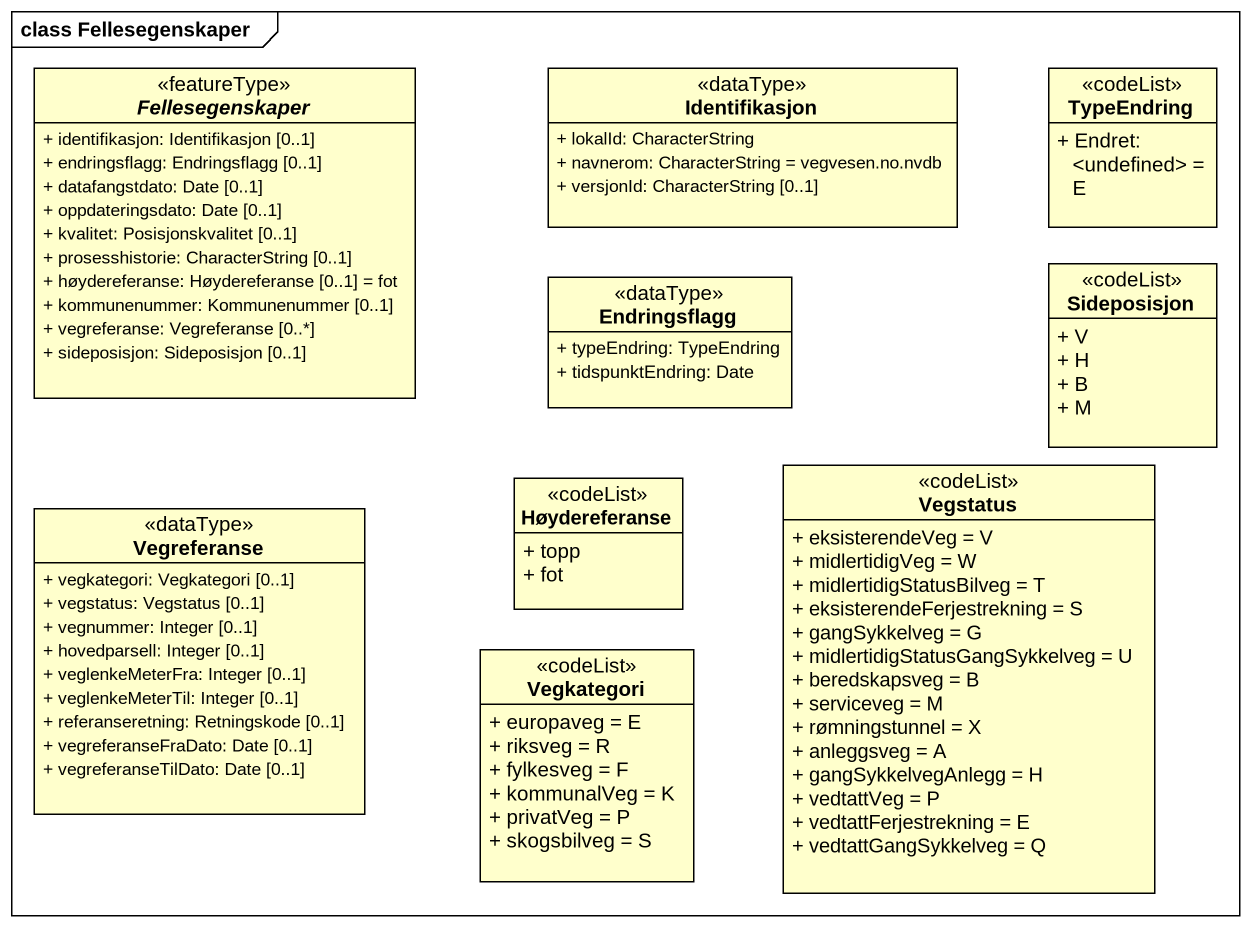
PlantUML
@startuml
mainframe class Fellesegenskaper
hide circle
hide empty members
skinparam classAttributeIconSize 0
abstract class Fellesegenskaper <<featureType>> {
  + identifikasjon: Identifikasjon [0..1]
  + endringsflagg: Endringsflagg [0..1]
  + datafangstdato: Date [0..1]
  + oppdateringsdato: Date [0..1]
  + kvalitet: Posisjonskvalitet [0..1]
  + prosesshistorie: CharacterString [0..1]
  + høydereferanse: Høydereferanse [0..1] = fot
  + kommunenummer: Kommunenummer [0..1]
  + vegreferanse: Vegreferanse [0..*]
  + sideposisjon: Sideposisjon [0..1]
}
class Identifikasjon <<dataType>> {
  + lokalId: CharacterString
  + navnerom: CharacterString = vegvesen.no.nvdb
  + versjonId: CharacterString [0..1]
}
class TypeEndring <<codeList>> {
  + Endret: <undefined> = E
}
class Endringsflagg <<dataType>> {
  + typeEndring: TypeEndring
  + tidspunktEndring: Date
}
class Sideposisjon <<codeList>> {
  + V
  + H
  + B
  + M
}
class Vegreferanse <<dataType>> {
  + vegkategori: Vegkategori [0..1]
  + vegstatus: Vegstatus [0..1]
  + vegnummer: Integer [0..1]
  + hovedparsell: Integer [0..1]
  + veglenkeMeterFra: Integer [0..1]
  + veglenkeMeterTil: Integer [0..1]
  + referanseretning: Retningskode [0..1]
  + vegreferanseFraDato: Date [0..1]
  + vegreferanseTilDato: Date [0..1]
}
class Høydereferanse <<codeList>> {
  + topp
  + fot
}
class Vegstatus <<codeList>> {
  + eksisterendeVeg = V
  + midlertidigVeg = W
  + midlertidigStatusBilveg = T
  + eksisterendeFerjestrekning = S
  + gangSykkelveg = G
  + midlertidigStatusGangSykkelveg = U
  + beredskapsveg = B
  + serviceveg = M
  + rømningstunnel = X
  + anleggsveg = A
  + gangSykkelvegAnlegg = H
  + vedtattVeg = P
  + vedtattFerjestrekning = E
  + vedtattGangSykkelveg = Q
}
class Vegkategori <<codeList>> {
  + europaveg = E
  + riksveg = R
  + fylkesveg = F
  + kommunalVeg = K
  + privatVeg = P
  + skogsbilveg = S
}
@enduml
